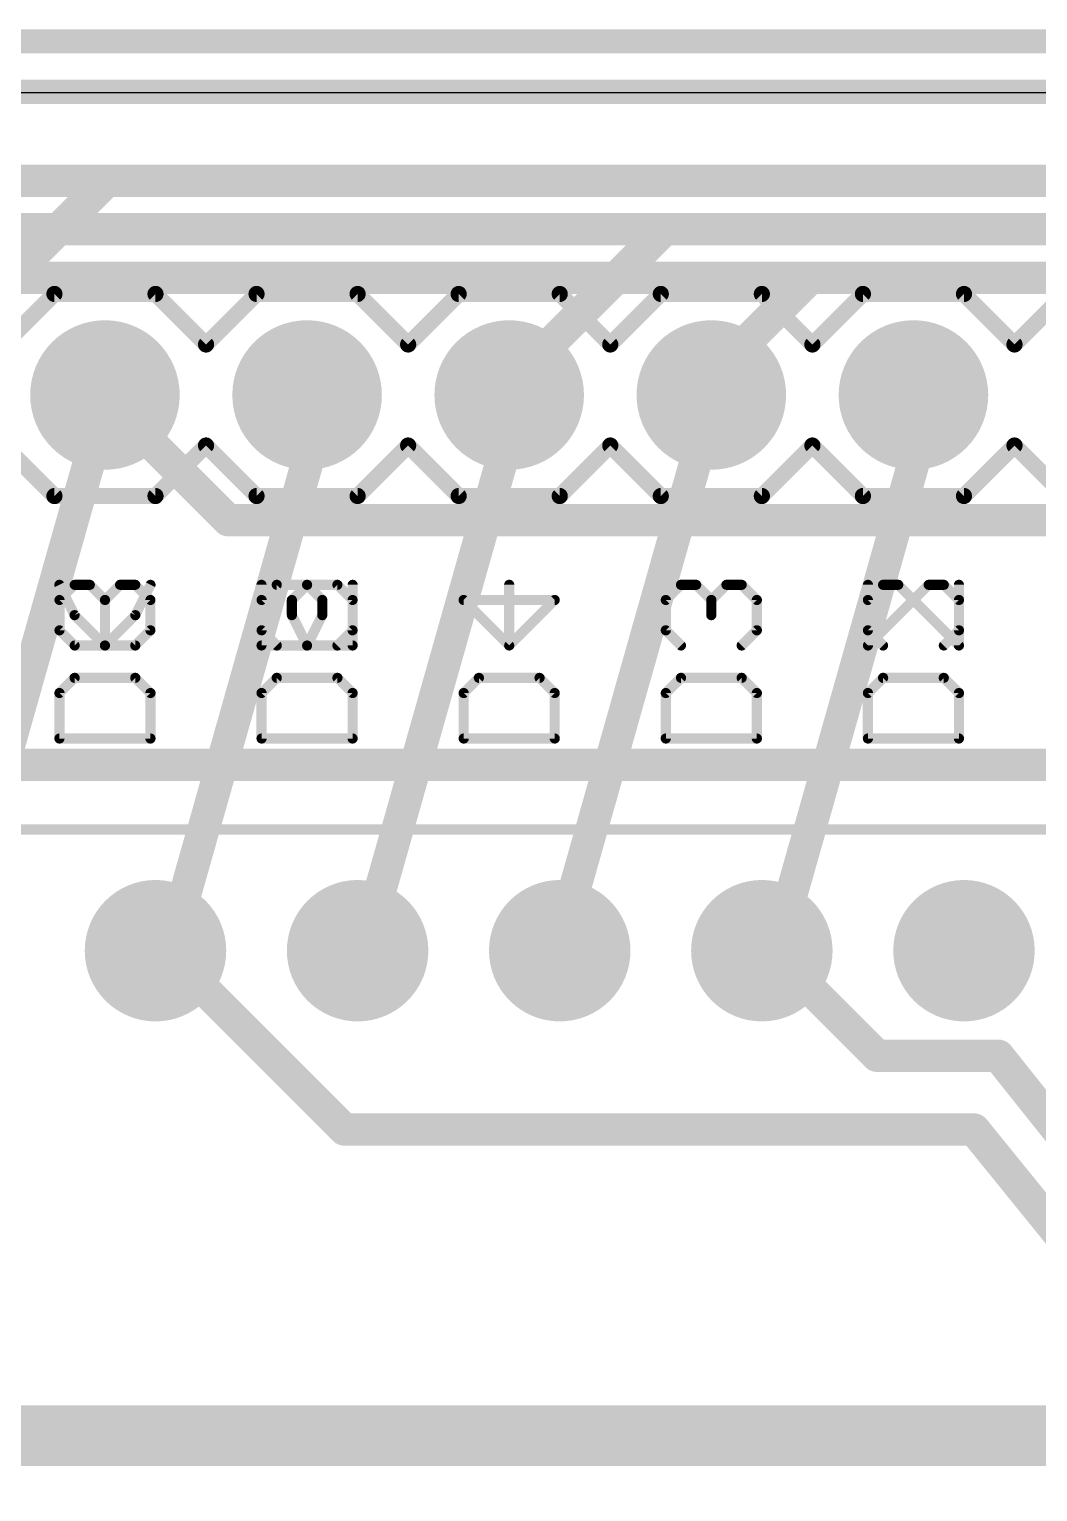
# Model space of a CAD drawing. Extents: x -3 to 97, y 0 to 38.
# Drawn here: x 20.64 to 33.31, y 19.23 to 37.62 of the extents above; entities that cross this region are included whole.
import ezdxf

# ---------------------------------------------------------------- set-up
doc = ezdxf.new("R2010")
doc.units = 0
for name, color, linetype in [('1', 14, 'CONTINUOUS'), ('16', 174, 'CONTINUOUS'), ('17', 94, 'CONTINUOUS'), ('20', 178, 'CONTINUOUS'), ('21', 251, 'CONTINUOUS'), ('25', 251, 'CONTINUOUS'), ('26', 251, 'CONTINUOUS')]:
    doc.layers.add(name, color=color, linetype=linetype)

# ---------------------------------------------------------------- blocks, each defined once
blk = doc.blocks.new('ROUNDP')
at = {"const_width": 0.5}
blk.add_lwpolyline([(0, -0.25, 1), (0, 0.25, 1), (0, -0.25)], format="xyb", dxfattribs=at)

msp = doc.modelspace()

# ---------------------------------------------------------------- linework, layer by layer
at = {"layer": '1'}
for points, const_width in [([(0, 37.465), (97.155, 37.465)], 0.3048), ([(19.177, 33.274), (21.6154, 35.7124)], 0.4064), ([(21.6154, 35.7124), (73.9394, 35.7124)], 0.4064), ([(26.797, 33.274), (28.6258, 35.1028)], 0.4064), ([(28.6258, 35.1028), (58.0898, 35.1028)], 0.4064), ([(29.2354, 33.274), (30.4546, 34.4932)], 0.4064), ([(30.4546, 34.4932), (43.1546, 34.4932)], 0.4064), ([(26.797, 33.274), (26.67, 33.02)], 0.4064), ([(29.2354, 33.274), (29.21, 33.02)], 0.4064), ([(21.6154, 32.9692), (21.59, 33.02)], 0.4064), ([(21.6154, 32.9692), (23.1394, 31.4452)], 0.4064), ([(26.797, 32.9692), (26.67, 33.02)], 0.4064), ([(23.1394, 31.4452), (44.6532, 31.4452)], 0.4064), ([(45.2882, 28.3718), (15.0368, 28.3718)], 0.4064), ([(22.4536, 25.9334), (22.225, 26.035)], 0.4064), ([(22.4536, 25.9334), (24.5999, 23.7871)], 0.4064), ([(30.0736, 25.9334), (29.845, 26.035)], 0.4064), ([(30.0736, 25.9334), (31.2928, 24.7142)], 0.4064), ([(31.2928, 24.7142), (32.8168, 24.7142)], 0.4064), ([(32.8168, 24.7142), (42.7736, 12.2174)], 0.4064), ([(24.5999, 23.7871), (32.512, 23.7871)], 0.4064), ([(32.512, 23.7871), (43.815, 9.8425)], 0.4064)]:
    msp.add_lwpolyline(points, dxfattribs=dict(at, const_width=const_width))
at = {"layer": '1', "const_width": 0.2032}
for points in [[(21.6154, 35.814, 1), (21.6154, 35.6108)], [(21.6872, 35.6406, 1), (21.5436, 35.7842)], [(28.6258, 35.2044, 1), (28.6258, 35.0012)], [(28.6976, 35.031, 1), (28.554, 35.1746)], [(30.4546, 34.5948, 1), (30.4546, 34.3916)], [(30.5264, 34.4214, 1), (30.3828, 34.565)], [(26.8879, 33.2286, 1), (26.7061, 33.3194)], [(29.3365, 33.2639, 1), (29.1343, 33.2841)], [(26.7252, 33.3458, 1), (26.8688, 33.2022)], [(29.1636, 33.3458, 1), (29.3072, 33.2022)], [(21.6809, 33.0654, 1), (21.4991, 32.9746)], [(21.6872, 33.041, 1), (21.5436, 32.8974)], [(21.5245, 32.9238, 1), (21.7063, 33.0146)], [(26.7077, 33.1143, 1), (26.6323, 32.9257)], [(26.5791, 33.0654, 1), (26.7609, 32.9746)], [(26.7593, 32.8749, 1), (26.8347, 33.0635)], [(29.1089, 33.0301, 1), (29.3111, 33.0099)], [(23.1394, 31.5468, 1), (23.1394, 31.3436)], [(23.0676, 31.3734, 1), (23.2112, 31.517)], [(22.2663, 26.1278, 1), (22.1837, 25.9422)], [(22.5254, 26.0052, 1), (22.3818, 25.8616)], [(22.4123, 25.8406, 1), (22.4949, 26.0262)], [(29.8863, 26.1278, 1), (29.8037, 25.9422)], [(30.1454, 26.0052, 1), (30.0018, 25.8616)], [(30.0323, 25.8406, 1), (30.1149, 26.0262)], [(31.2928, 24.8158, 1), (31.2928, 24.6126)], [(31.221, 24.6424, 1), (31.3646, 24.786)], [(32.8963, 24.7775, 1), (32.7373, 24.6509)], [(32.8168, 24.6126, 1), (32.8168, 24.8158)], [(24.5999, 23.8887, 1), (24.5999, 23.6855)], [(24.5281, 23.7153, 1), (24.6717, 23.8589)], [(32.5909, 23.8511, 1), (32.4331, 23.7231)], [(32.512, 23.6855, 1), (32.512, 23.8887)]]:
    msp.add_lwpolyline(points, format="xyb", dxfattribs=at)
at = {"layer": '16'}
for points, const_width in [([(0, 36.83), (97.155, 36.83)], 0.3048), ([(11.557, 35.7124), (86.4362, 35.7124)], 0.4064), ([(13.3858, 35.1028), (70.5866, 35.1028)], 0.4064), ([(15.2146, 34.4932), (54.4322, 34.4932)], 0.4064), ([(21.6154, 32.9692), (19.7104, 26.2382)], 0.4064), ([(21.6154, 32.9692), (21.59, 33.02)], 0.4064), ([(22.4536, 26.2382), (24.3586, 32.9692)], 0.4064), ([(24.3586, 32.9692), (24.13, 33.02)], 0.4064), ([(26.797, 32.9692), (24.892, 26.2382)], 0.4064), ([(26.797, 32.9692), (26.67, 33.02)], 0.4064), ([(29.2354, 32.9692), (27.3304, 26.2382)], 0.4064), ([(29.2354, 32.9692), (29.21, 33.02)], 0.4064), ([(30.0736, 26.2382), (31.9786, 32.9692)], 0.4064), ([(31.9786, 32.9692), (31.75, 33.02)], 0.4064), ([(22.4536, 26.2382), (22.225, 26.035)], 0.4064), ([(24.892, 26.2382), (24.765, 26.035)], 0.4064), ([(27.3304, 26.2382), (27.305, 26.035)], 0.4064), ([(30.0736, 26.2382), (29.845, 26.035)], 0.4064), ([(39.9288, 19.939), (10.6426, 19.939)], 0.762)]:
    msp.add_lwpolyline(points, dxfattribs=dict(at, const_width=const_width))
at = {"layer": '16', "const_width": 0.2032}
for points in [[(21.6809, 33.0654, 1), (21.4991, 32.9746)], [(21.7132, 32.9415, 1), (21.5176, 32.9969)], [(21.5245, 32.9238, 1), (21.7063, 33.0146)], [(24.152, 33.1192, 1), (24.108, 32.9208)], [(24.4564, 32.9415, 1), (24.2608, 32.9969)], [(24.3366, 32.87, 1), (24.3806, 33.0684)], [(26.7077, 33.1143, 1), (26.6323, 32.9257)], [(26.8948, 32.9415, 1), (26.6992, 32.9969)], [(26.7593, 32.8749, 1), (26.8347, 33.0635)], [(29.3009, 33.0654, 1), (29.1191, 32.9746)], [(29.3332, 32.9415, 1), (29.1376, 32.9969)], [(29.1445, 32.9238, 1), (29.3263, 33.0146)], [(31.772, 33.1192, 1), (31.728, 32.9208)], [(32.0764, 32.9415, 1), (31.8808, 32.9969)], [(31.9566, 32.87, 1), (32.0006, 33.0684)], [(22.3558, 26.2659, 1), (22.5514, 26.2105)], [(22.5211, 26.1623, 1), (22.3861, 26.3141)], [(24.7942, 26.2659, 1), (24.9898, 26.2105)], [(24.9782, 26.1844, 1), (24.8058, 26.292)], [(27.2326, 26.2659, 1), (27.4282, 26.2105)], [(27.4312, 26.2256, 1), (27.2296, 26.2508)], [(29.9758, 26.2659, 1), (30.1714, 26.2105)], [(30.1411, 26.1623, 1), (30.0061, 26.3141)], [(22.1575, 26.1109, 1), (22.2925, 25.9591)], [(24.6788, 26.0888, 1), (24.8512, 25.9812)], [(27.2042, 26.0476, 1), (27.4058, 26.0224)], [(29.7775, 26.1109, 1), (29.9125, 25.9591)]]:
    msp.add_lwpolyline(points, format="xyb", dxfattribs=at)
at = {"layer": '20'}
msp.add_line((96.825, 36.82), (0, 36.82), dxfattribs=at)
at = {"layer": '21'}
for points, const_width in [([(20.32, 33.655), (20.955, 34.29)], 0.2032), ([(20.955, 34.29), (22.225, 34.29)], 0.2032), ([(22.225, 34.29), (22.86, 33.655)], 0.2032), ([(22.86, 33.655), (23.495, 34.29)], 0.2032), ([(23.495, 34.29), (24.765, 34.29)], 0.2032), ([(25.4, 33.655), (24.765, 34.29)], 0.2032), ([(25.4, 33.655), (26.035, 34.29)], 0.2032), ([(26.035, 34.29), (27.305, 34.29)], 0.2032), ([(27.94, 33.655), (27.305, 34.29)], 0.2032), ([(27.94, 33.655), (28.575, 34.29)], 0.2032), ([(28.575, 34.29), (29.845, 34.29)], 0.2032), ([(29.845, 34.29), (30.48, 33.655)], 0.2032), ([(30.48, 33.655), (31.115, 34.29)], 0.2032), ([(31.115, 34.29), (32.385, 34.29)], 0.2032), ([(32.385, 34.29), (33.02, 33.655)], 0.2032), ([(33.02, 33.655), (33.655, 34.29)], 0.2032), ([(20.955, 31.75), (20.32, 32.385)], 0.2032), ([(22.86, 32.385), (22.225, 31.75)], 0.2032), ([(23.495, 31.75), (22.86, 32.385)], 0.2032), ([(24.765, 31.75), (25.4, 32.385)], 0.2032), ([(26.035, 31.75), (25.4, 32.385)], 0.2032), ([(27.305, 31.75), (27.94, 32.385)], 0.2032), ([(28.575, 31.75), (27.94, 32.385)], 0.2032), ([(30.48, 32.385), (29.845, 31.75)], 0.2032), ([(31.115, 31.75), (30.48, 32.385)], 0.2032), ([(33.02, 32.385), (32.385, 31.75)], 0.2032), ([(33.655, 31.75), (33.02, 32.385)], 0.2032), ([(22.225, 31.75), (20.955, 31.75)], 0.2032), ([(24.765, 31.75), (23.495, 31.75)], 0.2032), ([(27.305, 31.75), (26.035, 31.75)], 0.2032), ([(29.845, 31.75), (28.575, 31.75)], 0.2032), ([(32.385, 31.75), (31.115, 31.75)], 0.2032), ([(0.381, 27.559), (44.069, 27.559)], 0.127)]:
    msp.add_lwpolyline(points, dxfattribs=dict(at, const_width=const_width))
at = {"layer": '21', "const_width": 0.1016}
for points in [[(20.955, 34.3408, 1), (20.955, 34.2392)], [(20.9909, 34.2541, 1), (20.9191, 34.3259)], [(22.2609, 34.3259, 1), (22.1891, 34.2541)], [(22.225, 34.2392, 1), (22.225, 34.3408)], [(23.495, 34.3408, 1), (23.495, 34.2392)], [(23.5309, 34.2541, 1), (23.4591, 34.3259)], [(24.8009, 34.3259, 1), (24.7291, 34.2541)], [(24.765, 34.2392, 1), (24.765, 34.3408)], [(26.035, 34.3408, 1), (26.035, 34.2392)], [(26.0709, 34.2541, 1), (25.9991, 34.3259)], [(27.3409, 34.3259, 1), (27.2691, 34.2541)], [(27.305, 34.2392, 1), (27.305, 34.3408)], [(28.575, 34.3408, 1), (28.575, 34.2392)], [(28.6109, 34.2541, 1), (28.5391, 34.3259)], [(29.8809, 34.3259, 1), (29.8091, 34.2541)], [(29.845, 34.2392, 1), (29.845, 34.3408)], [(31.115, 34.3408, 1), (31.115, 34.2392)], [(31.1509, 34.2541, 1), (31.0791, 34.3259)], [(32.4209, 34.3259, 1), (32.3491, 34.2541)], [(32.385, 34.2392, 1), (32.385, 34.3408)], [(22.8241, 33.6909, 1), (22.8959, 33.6191)], [(22.8241, 33.6191, 1), (22.8959, 33.6909)], [(25.3641, 33.6909, 1), (25.4359, 33.6191)], [(25.3641, 33.6191, 1), (25.4359, 33.6909)], [(27.9041, 33.6909, 1), (27.9759, 33.6191)], [(27.9041, 33.6191, 1), (27.9759, 33.6909)], [(30.4441, 33.6909, 1), (30.5159, 33.6191)], [(30.4441, 33.6191, 1), (30.5159, 33.6909)], [(32.9841, 33.6909, 1), (33.0559, 33.6191)], [(32.9841, 33.6191, 1), (33.0559, 33.6909)], [(22.8959, 32.4209, 1), (22.8241, 32.3491)], [(22.8959, 32.3491, 1), (22.8241, 32.4209)], [(25.4359, 32.4209, 1), (25.3641, 32.3491)], [(25.4359, 32.3491, 1), (25.3641, 32.4209)], [(27.9759, 32.4209, 1), (27.9041, 32.3491)], [(27.9759, 32.3491, 1), (27.9041, 32.4209)], [(30.5159, 32.4209, 1), (30.4441, 32.3491)], [(30.5159, 32.3491, 1), (30.4441, 32.4209)], [(33.0559, 32.4209, 1), (32.9841, 32.3491)], [(33.0559, 32.3491, 1), (32.9841, 32.4209)], [(20.955, 31.8008, 1), (20.955, 31.6992)], [(20.9191, 31.7141, 1), (20.9909, 31.7859)], [(22.1891, 31.7859, 1), (22.2609, 31.7141)], [(22.225, 31.6992, 1), (22.225, 31.8008)], [(23.495, 31.8008, 1), (23.495, 31.6992)], [(23.4591, 31.7141, 1), (23.5309, 31.7859)], [(24.7291, 31.7859, 1), (24.8009, 31.7141)], [(24.765, 31.6992, 1), (24.765, 31.8008)], [(26.035, 31.8008, 1), (26.035, 31.6992)], [(25.9991, 31.7141, 1), (26.0709, 31.7859)], [(27.2691, 31.7859, 1), (27.3409, 31.7141)], [(27.305, 31.6992, 1), (27.305, 31.8008)], [(28.575, 31.8008, 1), (28.575, 31.6992)], [(28.5391, 31.7141, 1), (28.6109, 31.7859)], [(29.8091, 31.7859, 1), (29.8809, 31.7141)], [(29.845, 31.6992, 1), (29.845, 31.8008)], [(31.115, 31.8008, 1), (31.115, 31.6992)], [(31.0791, 31.7141, 1), (31.1509, 31.7859)], [(32.3491, 31.7859, 1), (32.4209, 31.7141)], [(32.385, 31.6992, 1), (32.385, 31.8008)]]:
    msp.add_lwpolyline(points, format="xyb", dxfattribs=at)
at = {"layer": '25', "const_width": 0.127}
for points in [[(21.0175, 30.634), (21.2082, 30.2527)], [(21.7802, 30.634), (21.5895, 30.4434)], [(21.9708, 30.634), (21.7802, 30.634)], [(22.1615, 30.4434), (21.9708, 30.634)], [(23.5575, 30.634), (23.5575, 29.8714)], [(23.9389, 30.4434), (24.1295, 30.634)], [(24.1295, 30.634), (24.5108, 30.634)], [(24.5108, 30.634), (24.7015, 30.4434)], [(26.6695, 29.8714), (26.6695, 30.634)], [(28.6375, 30.4434), (28.8282, 30.634)], [(28.8282, 30.634), (29.0189, 30.634)], [(29.0189, 30.634), (29.2095, 30.4434)], [(29.2095, 30.4434), (29.4002, 30.634)], [(29.4002, 30.634), (29.5908, 30.634)], [(29.5908, 30.634), (29.7815, 30.4434)], [(31.3682, 30.634), (31.1775, 30.4434)], [(31.5589, 30.634), (31.3682, 30.634)], [(32.3215, 29.8714), (31.5589, 30.634)], [(32.3215, 30.634), (32.3215, 29.8714)], [(21.5895, 30.4434), (21.5895, 29.8714)], [(22.1615, 30.0621), (22.1615, 30.4434)], [(23.9389, 30.2527), (23.9389, 30.4434)], [(24.7015, 30.4434), (24.7015, 30.0621)], [(27.2415, 30.4434), (26.0975, 30.4434)], [(26.0975, 30.4434), (26.6695, 29.8714)], [(28.6375, 30.0621), (28.6375, 30.4434)], [(29.2095, 30.4434), (29.2095, 30.2527)], [(29.7815, 30.4434), (29.7815, 30.0621)], [(31.1775, 30.4434), (31.1775, 30.0621)], [(21.2082, 30.2527), (21.5895, 29.8714)], [(24.1295, 29.8714), (23.9389, 30.2527)], [(21.9708, 29.8714), (22.1615, 30.0621)], [(24.7015, 30.0621), (24.5108, 29.8714)], [(28.8282, 29.8714), (28.6375, 30.0621)], [(29.7815, 30.0621), (29.5908, 29.8714)], [(31.1775, 30.0621), (31.3682, 29.8714)], [(21.5895, 29.8714), (21.9708, 29.8714)], [(23.5575, 29.8714), (24.1295, 29.8714)], [(21.2082, 29.4647), (21.0175, 29.274)], [(21.9708, 29.4647), (21.2082, 29.4647)], [(22.1615, 29.274), (21.9708, 29.4647)], [(23.7482, 29.4647), (23.5575, 29.274)], [(24.5108, 29.4647), (23.7482, 29.4647)], [(24.7015, 29.274), (24.5108, 29.4647)], [(26.2882, 29.4647), (26.0975, 29.274)], [(27.0508, 29.4647), (26.2882, 29.4647)], [(27.2415, 29.274), (27.0508, 29.4647)], [(28.8282, 29.4647), (28.6375, 29.274)], [(29.5908, 29.4647), (28.8282, 29.4647)], [(29.7815, 29.274), (29.5908, 29.4647)], [(31.3682, 29.4647), (31.1775, 29.274)], [(32.1308, 29.4647), (31.3682, 29.4647)], [(32.3215, 29.274), (32.1308, 29.4647)], [(21.0175, 29.274), (21.0175, 28.702)], [(22.1615, 28.702), (22.1615, 29.274)], [(23.5575, 29.274), (23.5575, 28.702)], [(24.7015, 28.702), (24.7015, 29.274)], [(26.0975, 29.274), (26.0975, 28.702)], [(27.2415, 28.702), (27.2415, 29.274)], [(28.6375, 29.274), (28.6375, 28.702)], [(29.7815, 28.702), (29.7815, 29.274)], [(31.1775, 29.274), (31.1775, 28.702)], [(32.3215, 28.702), (32.3215, 29.274)], [(21.0175, 28.702), (22.1615, 28.702)], [(23.5575, 28.702), (24.7015, 28.702)], [(26.0975, 28.702), (27.2415, 28.702)], [(28.6375, 28.702), (29.7815, 28.702)], [(31.1775, 28.702), (32.3215, 28.702)]]:
    msp.add_lwpolyline(points, dxfattribs=at)
at = {"layer": '25', "const_width": 0.0635}
for points in [[(21.0459, 30.6482, 1), (20.9891, 30.6198)], [(21.7802, 30.6658, 1), (21.7802, 30.6023)], [(21.8026, 30.6116, 1), (21.7577, 30.6565)], [(21.9933, 30.6565, 1), (21.9484, 30.6116)], [(21.9708, 30.6023, 1), (21.9708, 30.6658)], [(23.5893, 30.634, 1), (23.5258, 30.634)], [(24.1295, 30.6658, 1), (24.1295, 30.6023)], [(24.152, 30.6116, 1), (24.1071, 30.6565)], [(24.5333, 30.6565, 1), (24.4884, 30.6116)], [(24.5108, 30.6023, 1), (24.5108, 30.6658)], [(26.7013, 30.634, 1), (26.6378, 30.634)], [(28.8282, 30.6658, 1), (28.8282, 30.6023)], [(28.8506, 30.6116, 1), (28.8057, 30.6565)], [(29.0413, 30.6565, 1), (28.9964, 30.6116)], [(29.0189, 30.6023, 1), (29.0189, 30.6658)], [(29.4002, 30.6658, 1), (29.4002, 30.6023)], [(29.4226, 30.6116, 1), (29.3777, 30.6565)], [(29.6133, 30.6565, 1), (29.5684, 30.6116)], [(29.5908, 30.6023, 1), (29.5908, 30.6658)], [(31.3682, 30.6658, 1), (31.3682, 30.6023)], [(31.3906, 30.6116, 1), (31.3457, 30.6565)], [(31.5813, 30.6565, 1), (31.5364, 30.6116)], [(31.5589, 30.6023, 1), (31.5589, 30.6658)], [(32.3533, 30.634, 1), (32.2897, 30.634)], [(21.6213, 30.4434, 1), (21.5578, 30.4434)], [(21.5671, 30.4658, 1), (21.612, 30.4209)], [(22.1932, 30.4434, 1), (22.1298, 30.4434)], [(22.139, 30.4209, 1), (22.184, 30.4658)], [(23.9706, 30.4434, 1), (23.9071, 30.4434)], [(23.9164, 30.4658, 1), (23.9613, 30.4209)], [(24.7333, 30.4434, 1), (24.6698, 30.4434)], [(24.679, 30.4209, 1), (24.724, 30.4658)], [(26.0975, 30.4751, 1), (26.0975, 30.4116)], [(26.12, 30.4658, 1), (26.0751, 30.4209)], [(27.2415, 30.4116, 1), (27.2415, 30.4751)], [(28.6693, 30.4434, 1), (28.6058, 30.4434)], [(28.6151, 30.4658, 1), (28.66, 30.4209)], [(29.2413, 30.4434, 1), (29.1778, 30.4434)], [(29.1871, 30.4658, 1), (29.232, 30.4209)], [(29.1871, 30.4209, 1), (29.232, 30.4658)], [(29.8133, 30.4434, 1), (29.7498, 30.4434)], [(29.759, 30.4209, 1), (29.804, 30.4658)], [(31.2093, 30.4434, 1), (31.1458, 30.4434)], [(31.1551, 30.4658, 1), (31.2, 30.4209)], [(21.2306, 30.2752, 1), (21.1857, 30.2303)], [(21.1798, 30.2385, 1), (21.2366, 30.2669)], [(23.9672, 30.2669, 1), (23.9105, 30.2385)], [(23.9071, 30.2527, 1), (23.9706, 30.2527)], [(29.1778, 30.2527, 1), (29.2413, 30.2527)], [(22.1298, 30.0621, 1), (22.1932, 30.0621)], [(22.184, 30.0396, 1), (22.139, 30.0845)], [(24.6698, 30.0621, 1), (24.7333, 30.0621)], [(24.724, 30.0396, 1), (24.679, 30.0845)], [(28.6058, 30.0621, 1), (28.6693, 30.0621)], [(28.66, 30.0845, 1), (28.6151, 30.0396)], [(29.7498, 30.0621, 1), (29.8133, 30.0621)], [(29.804, 30.0396, 1), (29.759, 30.0845)], [(31.2, 30.0845, 1), (31.1551, 30.0396)], [(31.1458, 30.0621, 1), (31.2093, 30.0621)], [(21.5895, 29.9031, 1), (21.5895, 29.8396)], [(21.5578, 29.8714, 1), (21.6213, 29.8714)], [(21.5671, 29.8489, 1), (21.612, 29.8938)], [(21.9484, 29.8938, 1), (21.9933, 29.8489)], [(21.9708, 29.8396, 1), (21.9708, 29.9031)], [(23.5575, 29.9031, 1), (23.5575, 29.8396)], [(23.5258, 29.8714, 1), (23.5893, 29.8714)], [(24.1011, 29.8572, 1), (24.1579, 29.8856)], [(24.1295, 29.8396, 1), (24.1295, 29.9031)], [(24.4884, 29.8938, 1), (24.5333, 29.8489)], [(26.6378, 29.8714, 1), (26.7013, 29.8714)], [(26.6471, 29.8489, 1), (26.692, 29.8938)], [(28.8057, 29.8489, 1), (28.8506, 29.8938)], [(29.5684, 29.8938, 1), (29.6133, 29.8489)], [(31.3457, 29.8489, 1), (31.3906, 29.8938)], [(32.2897, 29.8714, 1), (32.3533, 29.8714)], [(32.299, 29.8489, 1), (32.344, 29.8938)], [(21.2082, 29.4964, 1), (21.2082, 29.4329)], [(21.2306, 29.4422, 1), (21.1857, 29.4871)], [(21.9933, 29.4871, 1), (21.9484, 29.4422)], [(21.9708, 29.4329, 1), (21.9708, 29.4964)], [(23.7482, 29.4964, 1), (23.7482, 29.4329)], [(23.7706, 29.4422, 1), (23.7257, 29.4871)], [(24.5333, 29.4871, 1), (24.4884, 29.4422)], [(24.5108, 29.4329, 1), (24.5108, 29.4964)], [(26.2882, 29.4964, 1), (26.2882, 29.4329)], [(26.3106, 29.4422, 1), (26.2657, 29.4871)], [(27.0733, 29.4871, 1), (27.0284, 29.4422)], [(27.0508, 29.4329, 1), (27.0508, 29.4964)], [(28.8282, 29.4964, 1), (28.8282, 29.4329)], [(28.8506, 29.4422, 1), (28.8057, 29.4871)], [(29.6133, 29.4871, 1), (29.5684, 29.4422)], [(29.5908, 29.4329, 1), (29.5908, 29.4964)], [(31.3682, 29.4964, 1), (31.3682, 29.4329)], [(31.3906, 29.4422, 1), (31.3457, 29.4871)], [(32.1533, 29.4871, 1), (32.1084, 29.4422)], [(32.1308, 29.4329, 1), (32.1308, 29.4964)], [(21.0493, 29.274, 1), (20.9858, 29.274)], [(20.9951, 29.2964, 1), (21.04, 29.2515)], [(22.1932, 29.274, 1), (22.1298, 29.274)], [(22.139, 29.2515, 1), (22.184, 29.2964)], [(23.5893, 29.274, 1), (23.5258, 29.274)], [(23.5351, 29.2964, 1), (23.58, 29.2515)], [(24.7333, 29.274, 1), (24.6698, 29.274)], [(24.679, 29.2515, 1), (24.724, 29.2964)], [(26.1293, 29.274, 1), (26.0658, 29.274)], [(26.0751, 29.2964, 1), (26.12, 29.2515)], [(27.2733, 29.274, 1), (27.2098, 29.274)], [(27.219, 29.2515, 1), (27.264, 29.2964)], [(28.6693, 29.274, 1), (28.6058, 29.274)], [(28.6151, 29.2964, 1), (28.66, 29.2515)], [(29.8133, 29.274, 1), (29.7498, 29.274)], [(29.759, 29.2515, 1), (29.804, 29.2964)], [(31.2093, 29.274, 1), (31.1458, 29.274)], [(31.1551, 29.2964, 1), (31.2, 29.2515)], [(32.3533, 29.274, 1), (32.2897, 29.274)], [(32.299, 29.2515, 1), (32.344, 29.2964)], [(21.0175, 28.7338, 1), (21.0175, 28.6703)], [(20.9858, 28.702, 1), (21.0493, 28.702)], [(22.1298, 28.702, 1), (22.1932, 28.702)], [(22.1615, 28.6703, 1), (22.1615, 28.7338)], [(23.5575, 28.7338, 1), (23.5575, 28.6703)], [(23.5258, 28.702, 1), (23.5893, 28.702)], [(24.6698, 28.702, 1), (24.7333, 28.702)], [(24.7015, 28.6703, 1), (24.7015, 28.7338)], [(26.0975, 28.7338, 1), (26.0975, 28.6703)], [(26.0658, 28.702, 1), (26.1293, 28.702)], [(27.2098, 28.702, 1), (27.2733, 28.702)], [(27.2415, 28.6703, 1), (27.2415, 28.7338)], [(28.6375, 28.7338, 1), (28.6375, 28.6703)], [(28.6058, 28.702, 1), (28.6693, 28.702)], [(29.7498, 28.702, 1), (29.8133, 28.702)], [(29.7815, 28.6703, 1), (29.7815, 28.7338)], [(31.1775, 28.7338, 1), (31.1775, 28.6703)], [(31.1458, 28.702, 1), (31.2093, 28.702)], [(32.2897, 28.702, 1), (32.3533, 28.702)], [(32.3215, 28.6703, 1), (32.3215, 28.7338)]]:
    msp.add_lwpolyline(points, format="xyb", dxfattribs=at)
at = {"layer": '26', "const_width": 0.127}
for points in [[(21.0185, 30.4434), (21.2092, 30.634)], [(21.2092, 30.634), (21.3998, 30.634)], [(21.3998, 30.634), (21.5905, 30.4434)], [(22.1625, 30.634), (21.9718, 30.2527)], [(23.7492, 30.634), (23.5585, 30.4434)], [(24.1305, 30.634), (23.7492, 30.634)], [(24.3212, 30.4434), (24.1305, 30.634)], [(24.7025, 30.634), (24.7025, 29.8714)], [(26.6705, 29.8714), (26.6705, 30.634)], [(28.8292, 30.634), (28.6385, 30.4434)], [(29.0198, 30.634), (28.8292, 30.634)], [(29.2105, 30.4434), (29.0198, 30.634)], [(29.4012, 30.634), (29.2105, 30.4434)], [(29.5918, 30.634), (29.4012, 30.634)], [(29.7825, 30.4434), (29.5918, 30.634)], [(31.1785, 30.634), (31.1785, 29.8714)], [(31.1785, 29.8714), (31.9412, 30.634)], [(31.9412, 30.634), (32.1318, 30.634)], [(32.1318, 30.634), (32.3225, 30.4434)], [(21.0185, 30.0621), (21.0185, 30.4434)], [(21.5905, 30.4434), (21.5905, 29.8714)], [(23.5585, 30.4434), (23.5585, 30.0621)], [(24.3212, 30.2527), (24.3212, 30.4434)], [(26.0985, 30.4434), (27.2425, 30.4434)], [(27.2425, 30.4434), (26.6705, 29.8714)], [(28.6385, 30.4434), (28.6385, 30.0621)], [(29.2105, 30.4434), (29.2105, 30.2527)], [(29.7825, 30.0621), (29.7825, 30.4434)], [(32.3225, 30.4434), (32.3225, 30.0621)], [(21.9718, 30.2527), (21.5905, 29.8714)], [(24.1305, 29.8714), (24.3212, 30.2527)], [(21.2092, 29.8714), (21.0185, 30.0621)], [(23.5585, 30.0621), (23.7492, 29.8714)], [(28.6385, 30.0621), (28.8292, 29.8714)], [(29.5918, 29.8714), (29.7825, 30.0621)], [(32.3225, 30.0621), (32.1318, 29.8714)], [(21.5905, 29.8714), (21.2092, 29.8714)], [(24.7025, 29.8714), (24.1305, 29.8714)], [(21.0185, 29.274), (21.2092, 29.4647)], [(21.2092, 29.4647), (21.9718, 29.4647)], [(21.9718, 29.4647), (22.1625, 29.274)], [(23.5585, 29.274), (23.7492, 29.4647)], [(23.7492, 29.4647), (24.5118, 29.4647)], [(24.5118, 29.4647), (24.7025, 29.274)], [(26.0985, 29.274), (26.2892, 29.4647)], [(26.2892, 29.4647), (27.0518, 29.4647)], [(27.0518, 29.4647), (27.2425, 29.274)], [(28.6385, 29.274), (28.8292, 29.4647)], [(28.8292, 29.4647), (29.5918, 29.4647)], [(29.5918, 29.4647), (29.7825, 29.274)], [(31.1785, 29.274), (31.3692, 29.4647)], [(31.3692, 29.4647), (32.1318, 29.4647)], [(32.1318, 29.4647), (32.3225, 29.274)], [(21.0185, 28.702), (21.0185, 29.274)], [(22.1625, 29.274), (22.1625, 28.702)], [(23.5585, 28.702), (23.5585, 29.274)], [(24.7025, 29.274), (24.7025, 28.702)], [(26.0985, 28.702), (26.0985, 29.274)], [(27.2425, 29.274), (27.2425, 28.702)], [(28.6385, 28.702), (28.6385, 29.274)], [(29.7825, 29.274), (29.7825, 28.702)], [(31.1785, 28.702), (31.1785, 29.274)], [(32.3225, 29.274), (32.3225, 28.702)], [(22.1625, 28.702), (21.0185, 28.702)], [(24.7025, 28.702), (23.5585, 28.702)], [(27.2425, 28.702), (26.0985, 28.702)], [(29.7825, 28.702), (28.6385, 28.702)], [(32.3225, 28.702), (31.1785, 28.702)]]:
    msp.add_lwpolyline(points, dxfattribs=at)
at = {"layer": '26', "const_width": 0.0635}
for points in [[(21.2092, 30.6658, 1), (21.2092, 30.6023)], [(21.2316, 30.6116, 1), (21.1867, 30.6565)], [(21.4223, 30.6565, 1), (21.3774, 30.6116)], [(21.3998, 30.6023, 1), (21.3998, 30.6658)], [(22.1909, 30.6198, 1), (22.1341, 30.6482)], [(23.7492, 30.6658, 1), (23.7492, 30.6023)], [(23.7716, 30.6116, 1), (23.7267, 30.6565)], [(24.1529, 30.6565, 1), (24.108, 30.6116)], [(24.1305, 30.6023, 1), (24.1305, 30.6658)], [(24.7342, 30.634, 1), (24.6707, 30.634)], [(26.7022, 30.634, 1), (26.6387, 30.634)], [(28.8292, 30.6658, 1), (28.8292, 30.6023)], [(28.8516, 30.6116, 1), (28.8067, 30.6565)], [(29.0423, 30.6565, 1), (28.9974, 30.6116)], [(29.0198, 30.6023, 1), (29.0198, 30.6658)], [(29.4012, 30.6658, 1), (29.4012, 30.6023)], [(29.4236, 30.6116, 1), (29.3787, 30.6565)], [(29.6143, 30.6565, 1), (29.5694, 30.6116)], [(29.5918, 30.6023, 1), (29.5918, 30.6658)], [(31.2103, 30.634, 1), (31.1468, 30.634)], [(31.9412, 30.6658, 1), (31.9412, 30.6023)], [(31.9636, 30.6116, 1), (31.9187, 30.6565)], [(32.1543, 30.6565, 1), (32.1094, 30.6116)], [(32.1318, 30.6023, 1), (32.1318, 30.6658)], [(21.0502, 30.4434, 1), (20.9868, 30.4434)], [(20.996, 30.4658, 1), (21.041, 30.4209)], [(21.6222, 30.4434, 1), (21.5587, 30.4434)], [(21.568, 30.4209, 1), (21.6129, 30.4658)], [(23.536, 30.4658, 1), (23.581, 30.4209)], [(23.5903, 30.4434, 1), (23.5268, 30.4434)], [(24.3529, 30.4434, 1), (24.2894, 30.4434)], [(24.2987, 30.4209, 1), (24.3436, 30.4658)], [(26.0985, 30.4751, 1), (26.0985, 30.4116)], [(27.2649, 30.4209, 1), (27.22, 30.4658)], [(27.2425, 30.4116, 1), (27.2425, 30.4751)], [(28.616, 30.4658, 1), (28.661, 30.4209)], [(28.6702, 30.4434, 1), (28.6068, 30.4434)], [(29.2422, 30.4434, 1), (29.1787, 30.4434)], [(29.188, 30.4658, 1), (29.2329, 30.4209)], [(29.188, 30.4209, 1), (29.2329, 30.4658)], [(29.8142, 30.4434, 1), (29.7507, 30.4434)], [(29.76, 30.4209, 1), (29.8049, 30.4658)], [(32.3542, 30.4434, 1), (32.2907, 30.4434)], [(32.3, 30.4209, 1), (32.3449, 30.4658)], [(21.9434, 30.2669, 1), (22.0002, 30.2385)], [(21.9943, 30.2303, 1), (21.9494, 30.2752)], [(24.2894, 30.2527, 1), (24.3529, 30.2527)], [(24.3495, 30.2385, 1), (24.2928, 30.2669)], [(29.1787, 30.2527, 1), (29.2422, 30.2527)], [(21.041, 30.0845, 1), (20.996, 30.0396)], [(20.9868, 30.0621, 1), (21.0502, 30.0621)], [(23.581, 30.0845, 1), (23.536, 30.0396)], [(23.5268, 30.0621, 1), (23.5903, 30.0621)], [(28.661, 30.0845, 1), (28.616, 30.0396)], [(28.6068, 30.0621, 1), (28.6702, 30.0621)], [(29.7507, 30.0621, 1), (29.8142, 30.0621)], [(29.8049, 30.0396, 1), (29.76, 30.0845)], [(32.2907, 30.0621, 1), (32.3542, 30.0621)], [(32.3449, 30.0396, 1), (32.3, 30.0845)], [(21.2092, 29.9031, 1), (21.2092, 29.8396)], [(21.1867, 29.8489, 1), (21.2316, 29.8938)], [(21.568, 29.8938, 1), (21.6129, 29.8489)], [(21.5587, 29.8714, 1), (21.6222, 29.8714)], [(21.5905, 29.8396, 1), (21.5905, 29.9031)], [(23.7267, 29.8489, 1), (23.7716, 29.8938)], [(24.1305, 29.9031, 1), (24.1305, 29.8396)], [(24.1021, 29.8856, 1), (24.1589, 29.8572)], [(24.6707, 29.8714, 1), (24.7342, 29.8714)], [(24.7025, 29.8396, 1), (24.7025, 29.9031)], [(26.648, 29.8938, 1), (26.6929, 29.8489)], [(26.6387, 29.8714, 1), (26.7022, 29.8714)], [(28.8067, 29.8489, 1), (28.8516, 29.8938)], [(29.5694, 29.8938, 1), (29.6143, 29.8489)], [(31.156, 29.8938, 1), (31.201, 29.8489)], [(31.1468, 29.8714, 1), (31.2103, 29.8714)], [(32.1094, 29.8938, 1), (32.1543, 29.8489)], [(21.2092, 29.4964, 1), (21.2092, 29.4329)], [(21.2316, 29.4422, 1), (21.1867, 29.4871)], [(21.9943, 29.4871, 1), (21.9494, 29.4422)], [(21.9718, 29.4329, 1), (21.9718, 29.4964)], [(23.7492, 29.4964, 1), (23.7492, 29.4329)], [(23.7716, 29.4422, 1), (23.7267, 29.4871)], [(24.5343, 29.4871, 1), (24.4894, 29.4422)], [(24.5118, 29.4329, 1), (24.5118, 29.4964)], [(26.2892, 29.4964, 1), (26.2892, 29.4329)], [(26.3116, 29.4422, 1), (26.2667, 29.4871)], [(27.0743, 29.4871, 1), (27.0294, 29.4422)], [(27.0518, 29.4329, 1), (27.0518, 29.4964)], [(28.8292, 29.4964, 1), (28.8292, 29.4329)], [(28.8516, 29.4422, 1), (28.8067, 29.4871)], [(29.6143, 29.4871, 1), (29.5694, 29.4422)], [(29.5918, 29.4329, 1), (29.5918, 29.4964)], [(31.3692, 29.4964, 1), (31.3692, 29.4329)], [(31.3916, 29.4422, 1), (31.3467, 29.4871)], [(32.1543, 29.4871, 1), (32.1094, 29.4422)], [(32.1318, 29.4329, 1), (32.1318, 29.4964)], [(21.0502, 29.274, 1), (20.9868, 29.274)], [(20.996, 29.2964, 1), (21.041, 29.2515)], [(22.1942, 29.274, 1), (22.1307, 29.274)], [(22.14, 29.2515, 1), (22.1849, 29.2964)], [(23.536, 29.2964, 1), (23.581, 29.2515)], [(23.5903, 29.274, 1), (23.5268, 29.274)], [(24.7342, 29.274, 1), (24.6707, 29.274)], [(24.68, 29.2515, 1), (24.7249, 29.2964)], [(26.076, 29.2964, 1), (26.121, 29.2515)], [(26.1303, 29.274, 1), (26.0668, 29.274)], [(27.2742, 29.274, 1), (27.2107, 29.274)], [(27.22, 29.2515, 1), (27.2649, 29.2964)], [(28.616, 29.2964, 1), (28.661, 29.2515)], [(28.6702, 29.274, 1), (28.6068, 29.274)], [(29.8142, 29.274, 1), (29.7507, 29.274)], [(29.76, 29.2515, 1), (29.8049, 29.2964)], [(31.156, 29.2964, 1), (31.201, 29.2515)], [(31.2103, 29.274, 1), (31.1468, 29.274)], [(32.3542, 29.274, 1), (32.2907, 29.274)], [(32.3, 29.2515, 1), (32.3449, 29.2964)], [(21.0185, 28.7338, 1), (21.0185, 28.6703)], [(20.9868, 28.702, 1), (21.0502, 28.702)], [(22.1307, 28.702, 1), (22.1942, 28.702)], [(22.1625, 28.6703, 1), (22.1625, 28.7338)], [(23.5585, 28.7338, 1), (23.5585, 28.6703)], [(23.5268, 28.702, 1), (23.5903, 28.702)], [(24.6707, 28.702, 1), (24.7342, 28.702)], [(24.7025, 28.6703, 1), (24.7025, 28.7338)], [(26.0985, 28.7338, 1), (26.0985, 28.6703)], [(26.0668, 28.702, 1), (26.1303, 28.702)], [(27.2107, 28.702, 1), (27.2742, 28.702)], [(27.2425, 28.6703, 1), (27.2425, 28.7338)], [(28.6385, 28.7338, 1), (28.6385, 28.6703)], [(28.6068, 28.702, 1), (28.6702, 28.702)], [(29.7507, 28.702, 1), (29.8142, 28.702)], [(29.7825, 28.6703, 1), (29.7825, 28.7338)], [(31.1785, 28.7338, 1), (31.1785, 28.6703)], [(31.1468, 28.702, 1), (31.2103, 28.702)], [(32.2907, 28.702, 1), (32.3542, 28.702)], [(32.3225, 28.6703, 1), (32.3225, 28.7338)]]:
    msp.add_lwpolyline(points, format="xyb", dxfattribs=at)

# ---------------------------------------------------------------- block references
at = {"layer": '17', "rotation": 270}
for p, xscale, yscale in [((21.59, 33.02), 1.8796, 1.8796), ((21.59, 33.02), 1.8796, 1.8796), ((24.13, 33.02), 1.8796, 1.8796), ((24.13, 33.02), 1.8796, 1.8796), ((26.67, 33.02), 1.8796, 1.8796), ((26.67, 33.02), 1.8796, 1.8796), ((29.21, 33.02), 1.8796, 1.8796), ((29.21, 33.02), 1.8796, 1.8796), ((31.75, 33.02), 1.8796, 1.8796), ((31.75, 33.02), 1.8796, 1.8796), ((22.225, 26.035), 1.778, 1.778), ((22.225, 26.035), 1.778, 1.778), ((24.765, 26.035), 1.778, 1.778), ((24.765, 26.035), 1.778, 1.778), ((27.305, 26.035), 1.778, 1.778), ((27.305, 26.035), 1.778, 1.778), ((29.845, 26.035), 1.778, 1.778), ((29.845, 26.035), 1.778, 1.778), ((32.385, 26.035), 1.778, 1.778), ((32.385, 26.035), 1.778, 1.778)]:
    msp.add_blockref('ROUNDP', p, dxfattribs=dict(at, xscale=xscale, yscale=yscale))

doc.saveas('drawing.dxf')
